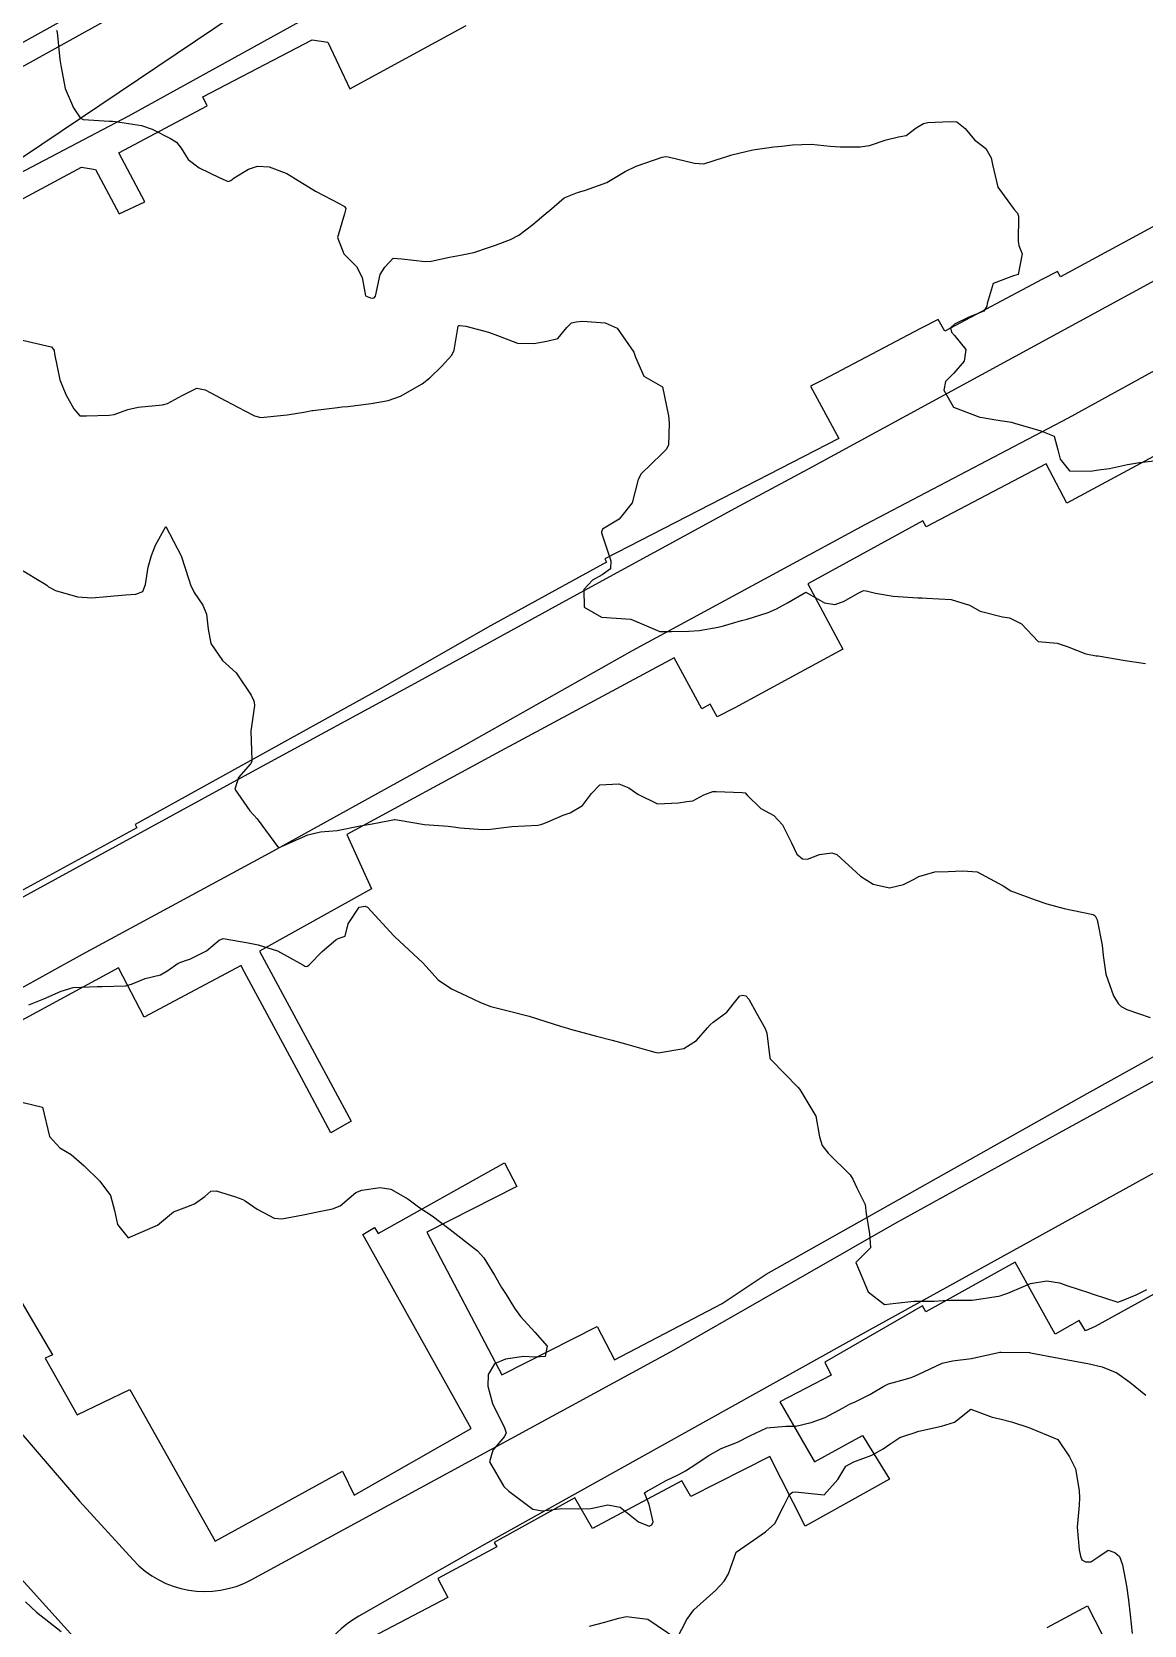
# Model space of a CAD drawing. Header units: metres. Extents: x 292545 to 299085, y 7450245 to 7463078.
# Drawn here: x 298029 to 298105.4, y 7452059.7 to 7452169.2 of the extents above; entities that cross this region are included whole.
import ezdxf

# ---------------------------------------------------------------- set-up
doc = ezdxf.new("R2010")
doc.units = ezdxf.units.M
doc.linetypes.add('CONTINUO', pattern=[0])
for name, color, linetype in [('Area Verde e Lazer', 94, 'Continuous'), ('Curvas de Nivel 1m', 11, 'Continuous'), ('Curvas de Nivel 5m', 15, 'Continuous'), ('Edificações', 30, 'Continuous'), ('TEXTO', 45, 'Continuous'), ('Vias Primárias', 230, 'Continuous')]:
    doc.layers.add(name, color=color, linetype=linetype)

msp = doc.modelspace()

# ---------------------------------------------------------------- linework, layer by layer
at = {"layer": 'Area Verde e Lazer'}
msp.add_lwpolyline([(297985.26, 7452145.01), (298003.13, 7452154.67), (298023.37, 7452165.67), (298043.44, 7452176.82, 0.492846), (298043.05, 7452196.11), (298029.52, 7452204.1, 0.32389), (298022.52, 7452203.45), (298012.08, 7452189.98), (298001.42, 7452175.98), (297991.73, 7452163.32), (297983.65, 7452152.77), (297981.58, 7452149.81, 0.667779)], format="xyb", close=True, dxfattribs=at)
at = {"layer": 'Curvas de Nivel 1m', "flags": 128}
for points, elevation in [([(298030.71, 7452169.27), (298030.75, 7452169.15), (298030.95, 7452167.27), (298031, 7452166.86), (298031.3, 7452165.26), (298031.87, 7452163.95), (298032.33, 7452163.25), (298032.55, 7452163.13), (298034.36, 7452163.03), (298034.55, 7452163.02), (298034.76, 7452163.01), (298036.55, 7452162.73), (298037.27, 7452162.47), (298038.54, 7452161.83), (298038.95, 7452161.58), (298039.27, 7452161.17), (298039.75, 7452160.39), (298040.52, 7452159.82), (298041.93, 7452159.14), (298042.51, 7452158.89), (298042.69, 7452158.95), (298042.91, 7452159.13), (298043.89, 7452159.74), (298044.52, 7452159.93), (298045.31, 7452159.88), (298046.52, 7452159.44), (298047.12, 7452159.07), (298048.5, 7452158.22), (298050.18, 7452157.34), (298050.49, 7452157.17), (298050.58, 7452157.03), (298050.48, 7452156.65), (298050.02, 7452155.04), (298050.45, 7452153.9), (298051.32, 7452153.03), (298051.7, 7452152.29), (298051.94, 7452151.02), (298052.28, 7452150.88), (298052.41, 7452150.87), (298052.53, 7452150.89), (298052.62, 7452151.01), (298052.95, 7452152.48), (298053.25, 7452153), (298053.83, 7452153.61), (298054.44, 7452153.57), (298056.03, 7452153.38), (298056.44, 7452153.41), (298057.71, 7452153.69), (298058.45, 7452153.82), (298059.37, 7452154.01), (298060.45, 7452154.36), (298060.86, 7452154.51), (298061.89, 7452154.9), (298062.47, 7452155.2), (298063.43, 7452155.92), (298064.48, 7452156.81), (298064.54, 7452156.87), (298065.59, 7452157.76), (298066.5, 7452158.13), (298067.05, 7452158.29), (298068.51, 7452158.82), (298069.76, 7452159.56), (298070.52, 7452159.93), (298072.32, 7452160.56), (298072.53, 7452160.59), (298072.73, 7452160.57), (298074.52, 7452160.13), (298075.17, 7452160.1), (298076.53, 7452160.52), (298076.68, 7452160.58), (298077.1, 7452160.72), (298078.54, 7452161.05), (298079.97, 7452161.26), (298080.54, 7452161.32), (298081.27, 7452161.4), (298082.54, 7452161.44), (298083.85, 7452161.32), (298084.54, 7452161.27), (298085.9, 7452161.26), (298086.54, 7452161.35), (298087.7, 7452161.74), (298088.55, 7452161.95), (298089.07, 7452162.05), (298089.75, 7452162.57), (298090.25, 7452162.87), (298090.56, 7452162.94), (298092.09, 7452163.01), (298092.56, 7452162.99), (298093.12, 7452162.53), (298093.77, 7452161.74), (298094.54, 7452161.16), (298094.91, 7452160.51), (298094.99, 7452160.04), (298095.37, 7452158.5), (298096.49, 7452156.96), (298096.71, 7452156.71), (298096.79, 7452156.49), (298096.76, 7452154.78), (298096.81, 7452154.48), (298097.04, 7452153.9), (298096.76, 7452152.49), (298096.43, 7452152.4), (298095.05, 7452151.88), (298094.64, 7452150.51), (298094.61, 7452150.31), (298094.4, 7452149.97), (298093.37, 7452149.55), (298092.39, 7452149.07), (298092.11, 7452148.82), (298092.18, 7452148.54), (298092.38, 7452148.3), (298093.17, 7452147.33), (298093.06, 7452146.53), (298092.35, 7452145.71), (298091.76, 7452145.14), (298091.65, 7452144.55), (298092.33, 7452143.37), (298094.13, 7452142.7), (298094.32, 7452142.67), (298095.23, 7452142.5), (298096.31, 7452142.35), (298096.52, 7452142.28), (298098.31, 7452141.74), (298099.24, 7452141.39), (298099.49, 7452140.45), (298099.65, 7452139.81), (298100.28, 7452139.01), (298101.73, 7452138.97), (298102.28, 7452139.06), (298103.03, 7452139.16), (298104.28, 7452139.43), (298105.09, 7452139.58), (298106.28, 7452139.71)], 696), ([(298028.37, 7452147.99), (298030.04, 7452147.6), (298030.37, 7452147.52), (298030.54, 7452147.27), (298030.58, 7452147.05), (298030.93, 7452145.26), (298031.35, 7452144.24), (298031.89, 7452143.25), (298032.32, 7452142.79), (298032.78, 7452142.78), (298034.32, 7452142.83), (298034.66, 7452142.88), (298035.62, 7452143.21), (298036.32, 7452143.37), (298037.98, 7452143.53), (298038.33, 7452143.62), (298039.33, 7452144.17), (298040.34, 7452144.67), (298040.92, 7452144.56), (298042.33, 7452143.82), (298043.65, 7452143.12), (298044.32, 7452142.78), (298044.75, 7452142.67), (298046.32, 7452142.82), (298046.55, 7452142.85), (298047.84, 7452143.06), (298048.25, 7452143.14), (298048.32, 7452143.14), (298050.01, 7452143.36), (298050.33, 7452143.39), (298050.73, 7452143.43), (298052.33, 7452143.62), (298053.49, 7452143.83), (298054.33, 7452144.13), (298055.82, 7452144.97), (298056.35, 7452145.39), (298057.15, 7452146.16), (298057.86, 7452146.95), (298058.02, 7452147.29), (298058.3, 7452148.94), (298058.35, 7452148.99), (298058.39, 7452148.99), (298058.83, 7452148.94), (298060.39, 7452148.54), (298061.01, 7452148.29), (298062.38, 7452147.77), (298063.5, 7452147.75), (298064.38, 7452147.9), (298065.15, 7452148.09), (298065.77, 7452148.86), (298066.08, 7452149.17), (298066.4, 7452149.25), (298066.84, 7452149.28), (298068.4, 7452149.17), (298069.22, 7452148.81), (298070.37, 7452147.15), (298070.47, 7452146.8), (298071.06, 7452145.5), (298072.34, 7452144.77), (298072.75, 7452142.77), (298072.79, 7452142.28), (298072.75, 7452140.77), (298072.58, 7452140.47), (298072.29, 7452140.18), (298070.87, 7452138.79), (298070.65, 7452138.41), (298070.24, 7452136.8), (298069.36, 7452135.68), (298068.22, 7452134.99), (298068.14, 7452134.82), (298068.14, 7452134.74), (298068.22, 7452134.53), (298068.78, 7452132.81), (298068.75, 7452132.26), (298068.19, 7452131.86), (298067.52, 7452131.5), (298066.93, 7452130.84), (298066.96, 7452129.63), (298068.15, 7452128.95), (298070.15, 7452128.8), (298072.14, 7452127.97), (298072.95, 7452127.96), (298074.14, 7452127.99), (298074.85, 7452128.04), (298076.15, 7452128.27), (298076.53, 7452128.35), (298077.76, 7452128.71), (298078.15, 7452128.82), (298079.58, 7452129.26), (298080.16, 7452129.53), (298080.91, 7452129.93), (298082.17, 7452130.66), (298083.47, 7452129.94), (298084.16, 7452129.82), (298084.77, 7452130.02), (298085.81, 7452130.61), (298086.05, 7452130.73), (298086.17, 7452130.77), (298086.32, 7452130.75), (298086.97, 7452130.6), (298088.17, 7452130.39), (298089.88, 7452130.28), (298090.17, 7452130.27), (298090.47, 7452130.25), (298092.17, 7452130.16), (298093.42, 7452129.78), (298094.16, 7452129.36), (298095.68, 7452128.97), (298096.16, 7452128.9), (298097, 7452128.48), (298098.13, 7452127.27), (298099.43, 7452127.15), (298100.13, 7452126.94), (298101.42, 7452126.43), (298102.12, 7452126.3), (298102.26, 7452126.28), (298104.12, 7452125.96), (298105.51, 7452125.77)], 697), ([(298028.19, 7452132.26), (298029.86, 7452131.27), (298030.04, 7452131.14), (298030.17, 7452131.04), (298030.64, 7452130.79), (298032.16, 7452130.34), (298033.13, 7452130.28), (298034.16, 7452130.36), (298035.44, 7452130.48), (298036.17, 7452130.53), (298036.65, 7452130.71), (298036.82, 7452131.19), (298037.01, 7452132.38), (298037.24, 7452133.19), (298037.51, 7452133.89), (298038.22, 7452135.18), (298039.28, 7452133.17), (298039.81, 7452131.54), (298039.92, 7452131.16), (298040.17, 7452130.65), (298040.77, 7452129.76), (298041.02, 7452129.15), (298041.12, 7452128.12), (298041.3, 7452127.14), (298042.12, 7452125.96), (298043.06, 7452125.12), (298044.09, 7452123.59), (298044.23, 7452123.25), (298044.28, 7452123.11), (298044.31, 7452122.87), (298044.05, 7452121.11), (298044.13, 7452119.11), (298044.12, 7452119.02), (298044.03, 7452118.88), (298043.2, 7452117.94), (298042.96, 7452117.12), (298043.99, 7452115.65), (298044.5, 7452115.1), (298045.96, 7452113.09), (298047.97, 7452114), (298048.84, 7452114.19), (298049.98, 7452114.3), (298051.56, 7452114.6), (298051.98, 7452114.68), (298052.27, 7452114.72), (298053.69, 7452114.99), (298053.93, 7452115.04), (298053.98, 7452115.05), (298054.25, 7452114.99), (298055.98, 7452114.69), (298057.62, 7452114.59), (298057.98, 7452114.55), (298058.43, 7452114.48), (298059.98, 7452114.35), (298060.52, 7452114.37), (298061.98, 7452114.57), (298063.77, 7452114.66), (298063.98, 7452114.7), (298064.11, 7452114.74), (298064.41, 7452114.87), (298065.5, 7452115.34), (298065.99, 7452115.51), (298066.84, 7452116), (298067.45, 7452116.83), (298068.02, 7452117.42), (298069.33, 7452117.5), (298070.02, 7452117.22), (298070.64, 7452116.79), (298072, 7452116.13), (298073.44, 7452116.2), (298074, 7452116.28), (298074.42, 7452116.33), (298075.17, 7452116.74), (298075.78, 7452116.96), (298076.01, 7452116.97), (298077.81, 7452116.9), (298078.01, 7452116.87), (298078.14, 7452116.71), (298079.09, 7452115.79), (298079.99, 7452115.33), (298080.57, 7452114.67), (298081.19, 7452113.45), (298081.56, 7452112.66), (298081.96, 7452112.35), (298082.29, 7452112.32), (298083.11, 7452112.64), (298083.96, 7452112.76), (298084.31, 7452112.63), (298085.94, 7452111.16), (298086.8, 7452110.6), (298087.93, 7452110.34), (298088.88, 7452110.58), (298089.57, 7452110.93), (298089.94, 7452111.12), (298091.03, 7452111.46), (298091.95, 7452111.47), (298092.97, 7452111.51), (298093.95, 7452111.46), (298095.72, 7452110.49), (298095.85, 7452110.41), (298095.93, 7452110.36), (298096.26, 7452110.15), (298097.92, 7452109.52), (298098.72, 7452109.26), (298099.92, 7452108.92), (298101.8, 7452108.54), (298101.91, 7452108.51), (298102.05, 7452108.42), (298102.18, 7452108.14), (298102.52, 7452106.41), (298102.6, 7452105.69), (298102.78, 7452104.41), (298103.32, 7452102.94), (298103.63, 7452102.4), (298103.84, 7452102.2), (298104.23, 7452102), (298105.83, 7452101.43)], 698), ([(298028.81, 7452102.32), (298029.84, 7452102.72), (298031.04, 7452103.26), (298031.85, 7452103.49), (298033.51, 7452103.57), (298033.85, 7452103.57), (298035.44, 7452103.62), (298035.85, 7452103.73), (298036.79, 7452104.13), (298037.85, 7452104.37), (298038.36, 7452104.68), (298039.06, 7452105.17), (298039.64, 7452105.39), (298039.87, 7452105.45), (298041.01, 7452106.01), (298041.89, 7452106.75), (298042.16, 7452106.86), (298043.88, 7452106.57), (298044.55, 7452106.44), (298045.88, 7452106.02), (298047.64, 7452105.06), (298047.77, 7452104.97), (298047.86, 7452104.95), (298047.95, 7452104.97), (298048.06, 7452105.06), (298048.95, 7452105.97), (298049.89, 7452106.78), (298050.06, 7452106.86), (298050.53, 7452107.03), (298050.75, 7452107.88), (298051.5, 7452109.02), (298051.91, 7452109.1), (298052.07, 7452109.01), (298053.89, 7452107.05), (298053.95, 7452106.99), (298055.87, 7452105.19), (298056.08, 7452104.97), (298056.93, 7452104.03), (298057.85, 7452103.41), (298058.88, 7452102.93), (298059.84, 7452102.47), (298060.55, 7452102.19), (298061.83, 7452101.87), (298063.17, 7452101.53), (298063.82, 7452101.33), (298065.32, 7452100.85), (298065.81, 7452100.7), (298066.02, 7452100.64), (298067.81, 7452100.16), (298068.87, 7452099.88), (298069.8, 7452099.64), (298071.4, 7452099.18), (298071.8, 7452099.05), (298072.04, 7452099.02), (298073.8, 7452099.31), (298074.67, 7452099.87), (298075.43, 7452100.73), (298075.61, 7452100.94), (298075.82, 7452101.11), (298076.75, 7452101.8), (298077.47, 7452102.71), (298077.64, 7452102.92), (298077.85, 7452102.98), (298078.05, 7452102.92), (298078.27, 7452102.7), (298078.79, 7452101.73), (298079.39, 7452100.69), (298079.5, 7452100.37), (298079.71, 7452098.68), (298079.72, 7452098.61), (298079.79, 7452098.53), (298081.63, 7452096.66), (298081.77, 7452096.5), (298082.86, 7452094.65), (298083.12, 7452093.25), (298083.31, 7452092.64), (298083.71, 7452092.11), (298085.22, 7452090.62), (298085.41, 7452090.33), (298085.68, 7452089.74), (298086.26, 7452088.6), (298086.32, 7452087.95), (298086.54, 7452086.6), (298086.63, 7452085.61), (298085.62, 7452084.61), (298086.45, 7452082.6), (298087.59, 7452081.72), (298088.37, 7452081.81), (298089.6, 7452081.95), (298091, 7452081.96), (298091.6, 7452082), (298092.12, 7452082.01), (298093.6, 7452082.02), (298095.4, 7452082.29), (298095.6, 7452082.35), (298095.71, 7452082.38), (298096.06, 7452082.49), (298097.12, 7452082.96), (298097.61, 7452083.16), (298098.73, 7452083.34), (298099.61, 7452083.21), (298100.18, 7452083.01), (298101.6, 7452082.54), (298101.92, 7452082.42), (298103.6, 7452081.89), (298103.98, 7452082.01), (298104.86, 7452082.38), (298105.61, 7452082.75)], 699), ([(298067.32, 7452059.63), (298068.29, 7452059.86), (298069.33, 7452060.16), (298069.85, 7452060.28), (298071.33, 7452060.1), (298073.31, 7452058.76), (298074, 7452060.08), (298074.48, 7452060.74), (298075.35, 7452061.53), (298075.99, 7452062.09), (298076.56, 7452062.72), (298076.86, 7452063.22), (298077.39, 7452064.71), (298078.58, 7452065.52), (298079.41, 7452066.09), (298080.04, 7452066.68), (298080.69, 7452067.93), (298081.06, 7452068.67), (298081.27, 7452068.83), (298081.44, 7452068.85), (298083.43, 7452068.64), (298084.38, 7452069.7), (298084.93, 7452070.62), (298085.47, 7452070.92), (298086.7, 7452071.37), (298087.48, 7452071.8), (298087.94, 7452072.12), (298088.63, 7452072.58), (298089.26, 7452072.79), (298089.49, 7452072.86), (298089.93, 7452073.01), (298091.49, 7452073.37), (298092.39, 7452073.63), (298093.5, 7452074.52), (298094.97, 7452073.97), (298095.5, 7452073.86), (298096.3, 7452073.67), (298097.49, 7452073.26), (298099.48, 7452072.45), (298100.29, 7452071.26), (298100.71, 7452070.43), (298100.94, 7452068.93), (298100.97, 7452068.43), (298100.94, 7452067.94), (298100.81, 7452066.43), (298100.95, 7452064.86), (298101.04, 7452064.43), (298101.14, 7452064.18), (298101.38, 7452064.04), (298101.76, 7452064.03), (298102.31, 7452064.41), (298102.95, 7452064.84), (298103.39, 7452064.68), (298103.72, 7452064.4), (298103.93, 7452063.84), (298104.21, 7452062.39), (298104.33, 7452061.41), (298104.46, 7452060.39), (298104.6, 7452059.11)], 701), ([(298028.57, 7452061.29), (298029.34, 7452060.59), (298031.04, 7452059.26)], 701)]:
    msp.add_lwpolyline(points, dxfattribs=dict(at, elevation=elevation))
at = {"layer": 'Curvas de Nivel 5m', "elevation": 700, "flags": 128}
msp.add_lwpolyline([(298027.76, 7452095.76), (298029.75, 7452095.28), (298030.24, 7452093.27), (298030.95, 7452092.49), (298031.71, 7452092.03), (298032.62, 7452091.24), (298033.69, 7452090.19), (298034.43, 7452089.22), (298034.7, 7452088.18), (298034.9, 7452087.22), (298035.64, 7452086.31), (298037.65, 7452087.18), (298038.74, 7452088.09), (298039.67, 7452088.44), (298040.18, 7452088.64), (298040.9, 7452089.15), (298041.31, 7452089.51), (298041.68, 7452089.53), (298043, 7452089.12), (298043.5, 7452088.94), (298043.67, 7452088.85), (298044.49, 7452088.27), (298045.66, 7452087.65), (298046.19, 7452087.61), (298047.66, 7452087.89), (298048.63, 7452088.08), (298049.67, 7452088.29), (298050.2, 7452088.5), (298050.81, 7452089.03), (298051.28, 7452089.42), (298051.68, 7452089.58), (298052.93, 7452089.76), (298053.68, 7452089.64), (298054.84, 7452088.98), (298055.67, 7452088.37), (298056.52, 7452087.82), (298057.65, 7452086.95), (298059.63, 7452085.41), (298060.06, 7452084.92), (298060.79, 7452083.73), (298061.28, 7452082.9), (298061.6, 7452082.4), (298062.17, 7452081.48), (298062.58, 7452080.89), (298063.57, 7452079.83), (298064.41, 7452078.86), (298064.27, 7452078.14), (298063.55, 7452078.11), (298062.81, 7452078.14), (298061.54, 7452077.97), (298060.8, 7452077.65), (298060.36, 7452076.91), (298060.33, 7452076.11), (298060.65, 7452074.91), (298061.49, 7452073.25), (298061.6, 7452072.9), (298061.48, 7452072.64), (298060.67, 7452071.71), (298060.46, 7452070.91), (298061.44, 7452069.22), (298061.77, 7452068.9), (298063.42, 7452067.65), (298064.09, 7452067.54), (298065.42, 7452067.7), (298066.58, 7452067.68), (298067.42, 7452067.71), (298068.57, 7452067.96), (298069.42, 7452067.8), (298070.68, 7452066.79), (298071.41, 7452066.49), (298071.6, 7452066.59), (298071.69, 7452066.78), (298071.42, 7452067.98), (298071.09, 7452068.78), (298071.3, 7452068.91), (298071.44, 7452068.98), (298072.58, 7452069.63), (298073.45, 7452070.03), (298073.92, 7452070.29), (298074.63, 7452070.74), (298075.47, 7452071.32), (298076.36, 7452071.83), (298077.48, 7452072.27), (298078.32, 7452072.7), (298079.49, 7452073.24), (298080.8, 7452073.35), (298081.49, 7452073.37), (298082.54, 7452073.61), (298083.5, 7452073.96), (298084.75, 7452074.62), (298085.23, 7452074.89), (298085.51, 7452075.01), (298086.58, 7452075.54), (298087.53, 7452076.12), (298087.85, 7452076.27), (298089.02, 7452076.58), (298089.41, 7452076.7), (298089.53, 7452076.74), (298089.89, 7452076.92), (298091.54, 7452077.68), (298092.24, 7452077.84), (298093.55, 7452078), (298095.5, 7452078.44), (298095.55, 7452078.45), (298095.6, 7452078.45), (298097.55, 7452078.42), (298097.61, 7452078.41), (298099.55, 7452078.03), (298100.9, 7452077.79), (298101.55, 7452077.67), (298102.52, 7452077.44), (298103.54, 7452077.02), (298104.42, 7452076.39), (298105.52, 7452075.48)], dxfattribs=at)
at = {"layer": 'Edificações'}
for points in [[(298025.07, 7452155.93), (298032.42, 7452159.87), (298033.39, 7452159.71), (298035.01, 7452156.67), (298036.78, 7452157.49), (298035, 7452160.85), (298041.05, 7452164.08), (298040.75, 7452164.7), (298048.26, 7452168.61), (298049.34, 7452168.46), (298050.85, 7452165.25), (298058.85, 7452169.61)], [(298106.26, 7452155.91), (298099.66, 7452152.33), (298099.46, 7452152.7), (298098.43, 7452152.18), (298091.72, 7452148.59), (298091.27, 7452149.4), (298090.06, 7452148.77), (298083.37, 7452145.25), (298082.49, 7452144.82), (298084.45, 7452141.23), (298068.38, 7452132.95), (298068.49, 7452132.72), (298060.53, 7452128.36), (298052.78, 7452123.94), (298036.12, 7452114.7), (298036.22, 7452114.48), (298027.42, 7452109.66)], [(298107.85, 7452140.95), (298100.11, 7452136.79), (298098.69, 7452139.49), (298090.44, 7452135.15), (298090.22, 7452135.56), (298082.32, 7452131.24), (298084.71, 7452126.75), (298077.3, 7452122.72), (298076.09, 7452122.09), (298075.6, 7452122.98), (298075.04, 7452122.64), (298073.13, 7452126.15), (298061.21, 7452119.74), (298050.65, 7452114.02), (298052.34, 7452110.28), (298044.65, 7452105.99), (298050.96, 7452094.32), (298049.56, 7452093.51), (298047.36, 7452097.63), (298043.47, 7452104.85), (298043.4, 7452105.02), (298036.73, 7452101.47), (298034.96, 7452104.85), (298026.96, 7452100.5)], [(298028.05, 7452082.31), (298030.43, 7452078.26), (298029.93, 7452078.03), (298032.14, 7452074.15), (298035.74, 7452075.87), (298041.61, 7452065.45), (298050.36, 7452070.26), (298051.16, 7452068.63), (298059.18, 7452073.2), (298051.75, 7452086.53), (298052.55, 7452087.01), (298052.8, 7452086.6), (298061.47, 7452091.46), (298062.33, 7452089.83), (298056.15, 7452086.7), (298061.29, 7452076.88), (298067.84, 7452080.2), (298069.04, 7452077.92), (298076.44, 7452081.78), (298079.46, 7452083.81), (298101.49, 7452096.22), (298110.32, 7452101.11)], [(298108.53, 7452083.78), (298102.05, 7452080.22), (298101.39, 7452079.92), (298100.95, 7452080.63), (298099.31, 7452079.68), (298096.55, 7452084.63), (298090.41, 7452081.21), (298090.18, 7452081.63), (298083.48, 7452077.75), (298083.91, 7452076.87), (298080.39, 7452075.03), (298082.78, 7452070.92), (298086.07, 7452072.72), (298087.92, 7452069.73), (298082.13, 7452066.48), (298079.71, 7452071.28), (298074.27, 7452068.52), (298073.67, 7452069.6), (298067.53, 7452066.33), (298066.32, 7452068.43), (298060.77, 7452065.36), (298060.95, 7452065.06), (298056.91, 7452062.9), (298057.58, 7452061.59), (298052.35, 7452058.84)], [(298098.75, 7452059.52), (298101.52, 7452061.01), (298103.55, 7452057.03)]]:
    msp.add_lwpolyline(points, dxfattribs=at)
at = {"layer": 'TEXTO', "linetype": 'CONTINUO'}
msp.add_polyline3d([(297958.52, 7452113.59, 0), (298135.17, 7452232.42, 0)], dxfattribs=at)
at = {"layer": 'Vias Primárias'}
for points in [[(297985.82, 7452143.65), (298003.82, 7452153.38), (298024.07, 7452164.39), (298044.25, 7452175.6, 0.497478), (298043.85, 7452197.33), (298030.26, 7452205.36, 0.329396), (298021.45, 7452204.45), (298010.92, 7452190.86), (298000.26, 7452176.86), (297990.57, 7452164.21), (297982.47, 7452153.64), (297980.35, 7452150.6, 0.687642), (297985.82, 7452143.65, -1.682442)], [(298082.36, 7452139.13), (298111.35, 7452154.91), (298124.99, 7452162.29, 0.23035), (298128.75, 7452167.53, 0.423181), (298123.22, 7452175.1)], [(298047.4, 7452169.86), (298035.65, 7452163.37), (298021.82, 7452156.11), (298004.86, 7452146.94), (297991.66, 7452139.24), (297980.94, 7452133.41), (297979.64, 7452132.25, 0.434316), (297979.43, 7452123.38), (297989.14, 7452114), (298001.33, 7452102.66), (298003.58, 7452100.8, 0.23256), (298010.68, 7452100.03), (298021.82, 7452106.13), (298035.04, 7452113.36), (298044.38, 7452118.46), (298055.34, 7452124.41), (298065.94, 7452130.23), (298077.62, 7452136.59), (298082.36, 7452139.13)], [(298113.97, 7452150.19), (298100.19, 7452142.62), (298086.24, 7452135.29), (298070.25, 7452126.63), (298058.65, 7452120.09), (298045.6, 7452112.86), (298032.48, 7452105.78), (298020.88, 7452099.35), (298015.5, 7452096.4, 0.416259), (298013.67, 7452090.02), (298019.22, 7452083.2), (298026.46, 7452074.98), (298032.3, 7452068.21), (298035.97, 7452064.18, 0.345397), (298044.08, 7452062.81), (298057.77, 7452070.25), (298073.14, 7452078.61), (298088.3, 7452087.29), (298099.57, 7452093.51)], [(298114.08, 7452095.16), (298086.33, 7452079.85), (298060.11, 7452065.22), (298051.47, 7452060.3, 0.43881), (298049.1, 7452050.03), (298059.22, 7452036.99), (298075.02, 7452016.94), (298089.04, 7451998), (298102.6, 7451980.48), (298107.04, 7451973.78)]]:
    msp.add_lwpolyline(points, format="xyb", dxfattribs=at)
for points in [[(298145.63, 7451892.69), (298127.67, 7451924.49), (298111.13, 7451953.84), (298103.62, 7451966.89), (298096.8, 7451976.61), (298081.52, 7451996.56), (298067.52, 7452014.9), (298050.54, 7452037.1), (298040.69, 7452049.1), (298026.38, 7452064.95), (298009.46, 7452083.82), (297998.77, 7452096.24), (297985.71, 7452108.3), (297973.48, 7452119.64), (297954.9, 7452136.5), (297943.26, 7452146.12), (297934.38, 7452153.14), (297922.14, 7452162.8), (297911.08, 7452170.91), (297898.97, 7452179.7)], [(298099.57, 7452093.51), (298117.32, 7452103.24)]]:
    msp.add_lwpolyline(points, dxfattribs=at)

doc.saveas('drawing.dxf')
